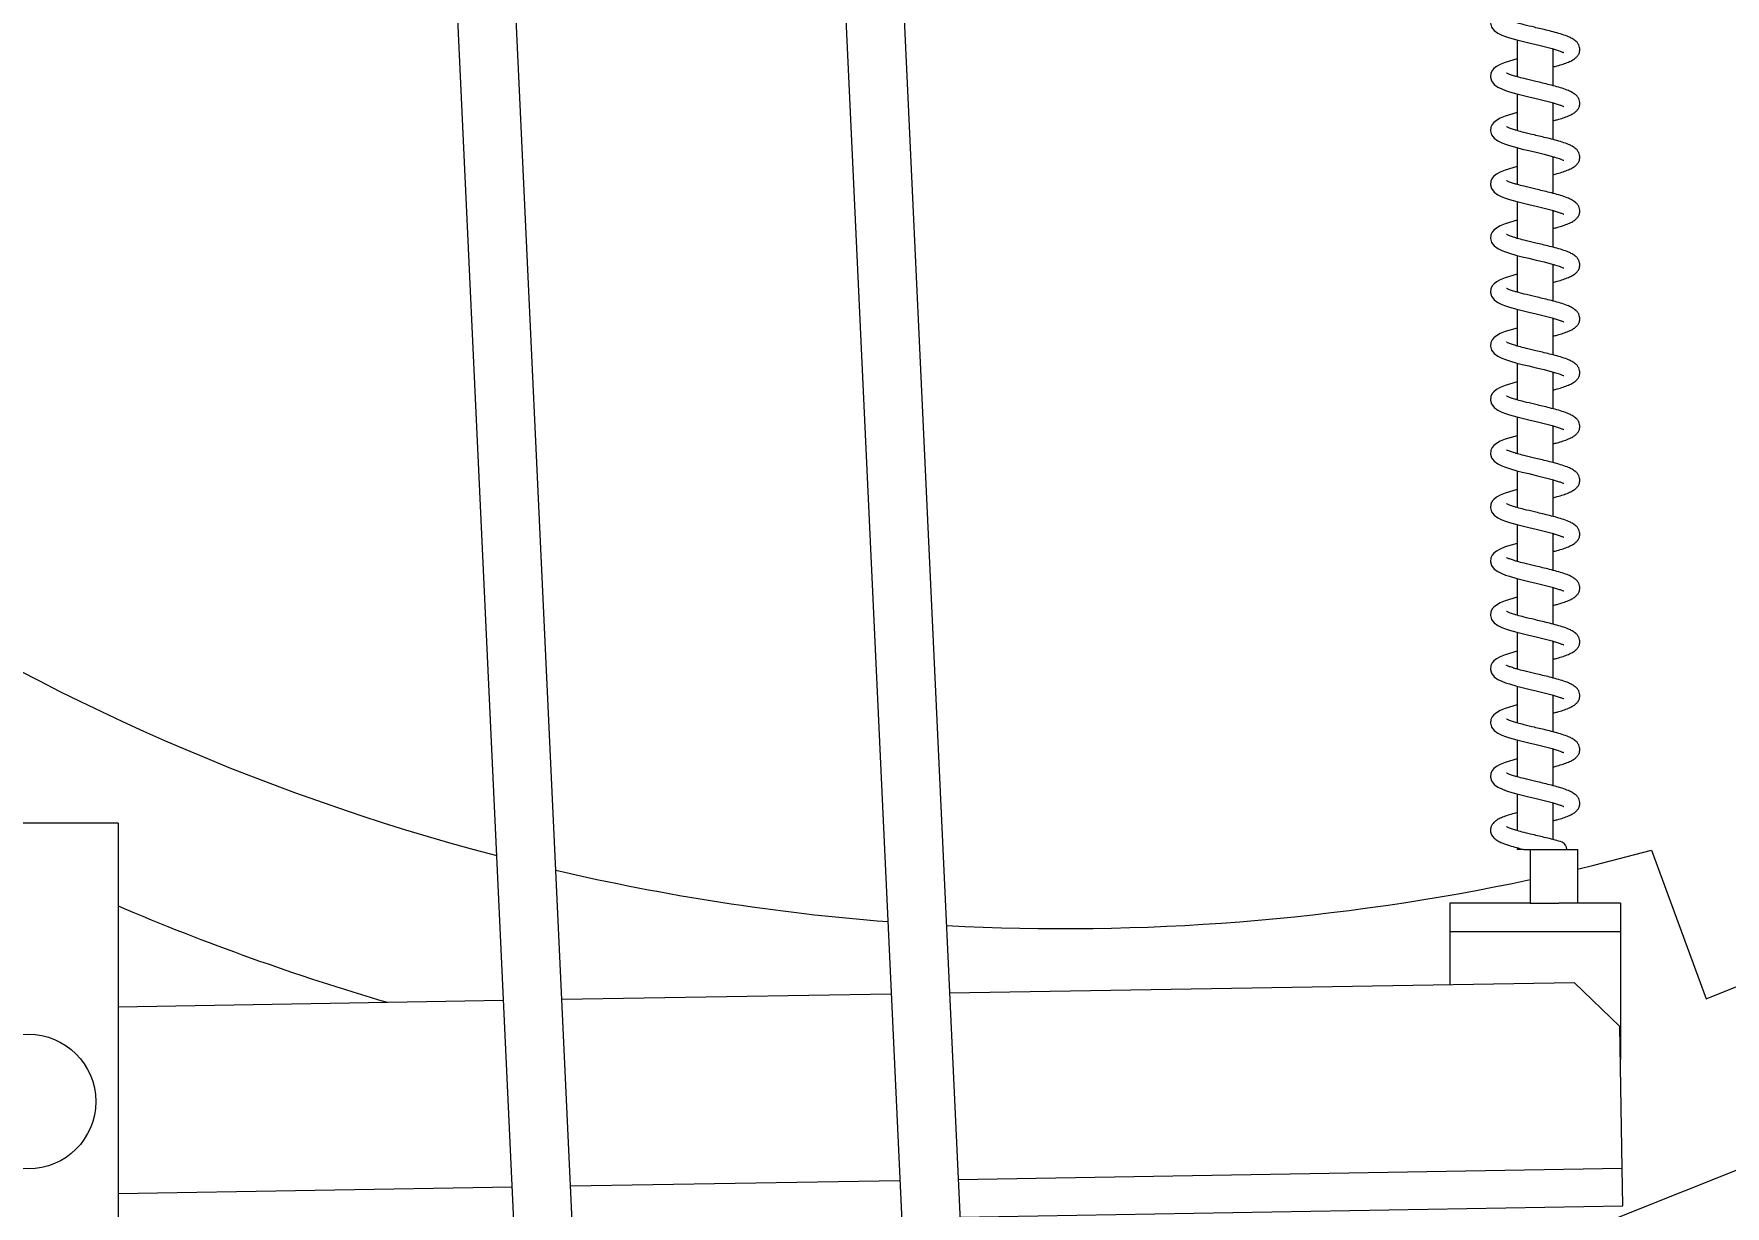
# Model space of a CAD drawing. Extents: x -2187 to 96136, y -11110 to 52208.
# Drawn here: x 31061.3 to 31438.3, y 19047.1 to 19308.3 of the extents above; entities that cross this region are included whole.
import ezdxf

# ---------------------------------------------------------------- set-up
doc = ezdxf.new("R2010")
doc.units = 0
doc.header["$LTSCALE"] = 1000
doc.header["$MEASUREMENT"] = 0
doc.linetypes.add('ACAD_ISO02W100', pattern=[15, 12, -3])
doc.styles.add('HZHT', font='hztxt_e.shx', dxfattribs={"width": 1.5, "bigfont": 'hztxt.shx'})
doc.dimstyles.new('75', dxfattribs={"dimscale": 100, "dimtxt": 3, "dimasz": 1, "dimexe": 1, "dimexo": 1, "dimgap": 0.2, "dimtad": 1, "dimdec": 0, "dimrnd": 10, "dimzin": 0, "dimdsep": 46, "dimtxsty": 'HZHT', "dimblk1": 'ARCHTICK', "dimblk2": 'ARCHTICK', "dimsah": 1, "dimcen": 1, "dimdle": 0.5, "dimclrd": 1, "dimclre": 1, "dimadec": 0, "dimazin": 0, "dimtfac": 1, "dimtdec": 0, "dimtix": 1, "dimtmove": 2, "dimatfit": 3, "dimfxl": 0, "dimtolj": 1, "dimtzin": 0, "dimarcsym": 0})

# ---------------------------------------------------------------- blocks, each defined once
blk = doc.blocks.new('_ArchTick')
at = {"color": 0, "linetype": 'ByBlock', "const_width": 0.4}
blk.add_lwpolyline([(-0.5, -0.5), (0.5, 0.5)], dxfattribs=at)
blk = doc.blocks.new('*D123')
at = {"color": 1, "linetype": 'ACAD_ISO02W100', "lineweight": -2, "ltscale": 750}
for p, q in [((30556.57, 21688.78), (30556.57, 20745.32)), ((30745.1, 21638.78), (30456.57, 21638.78)), ((30556.57, 18361.5), (30556.57, 19495.32)), ((31215.1, 18411.5), (30456.57, 18411.5))]:
    blk.add_line(p, q, dxfattribs=at)
at = {"layer": 'Defpoints', "color": 0, "linetype": 'ACAD_ISO02W100', "ltscale": 750}
for p in [(30556.57, 21638.78), (30845.1, 21638.78), (31315.1, 18411.5)]:
    blk.add_point(p, dxfattribs=at)
at = {"color": 1, "linetype": 'ACAD_ISO02W100', "lineweight": -2, "ltscale": 750, "xscale": 100, "yscale": 100, "zscale": 100}
for p, rotation in [((30556.57, 21638.78), 90), ((30556.57, 18411.5), 270)]:
    blk.add_blockref('_ArchTick', p, dxfattribs=dict(at, rotation=rotation))
at = {"color": 0, "linetype": 'ACAD_ISO02W100', "ltscale": 750, "insert": (30366.07, 20120.32), "char_height": 300, "attachment_point": 2, "rotation": 90, "style": 'HZHT'}
blk.add_mtext('\\A1;3230', dxfattribs=at)

msp = doc.modelspace()

# ---------------------------------------------------------------- linework, layer by layer
at = {"color": 7, "linetype": 'Continuous', "lineweight": 15}
for p, q in [((31239.743, 19646.81), (31275.12, 18886.245)), ((31175.828, 18881.626), (31140.45, 19642.192)), ((31228.402, 19610.831), (31260.489, 18921.016)), ((31187.168, 18917.605), (31155.082, 19607.421)), ((31391.974, 19306.965), (31391.974, 19298.774)), ((31400.006, 19296.779), (31400.006, 19304.967)), ((31391.649, 19298.874), (31391.974, 19298.967)), ((31391.974, 19294.965), (31391.974, 19286.774)), ((31400.006, 19284.779), (31400.006, 19292.967)), ((31391.649, 19286.874), (31391.974, 19286.967)), ((31391.974, 19282.965), (31391.974, 19274.774)), ((31400.006, 19272.779), (31400.006, 19280.967)), ((31391.649, 19274.874), (31391.974, 19274.967)), ((31391.974, 19270.965), (31391.974, 19262.774)), ((31400.006, 19260.779), (31400.006, 19268.967)), ((31391.649, 19262.874), (31391.974, 19262.967)), ((31391.974, 19258.965), (31391.974, 19250.774)), ((31400.006, 19248.779), (31400.006, 19256.967)), ((31391.649, 19250.874), (31391.974, 19250.967)), ((31434.078, 19093.293), (31830.109, 19250.967)), ((31391.974, 19246.965), (31391.974, 19238.774)), ((31400.006, 19236.779), (31400.006, 19244.967)), ((31391.649, 19238.874), (31391.974, 19238.967)), ((31391.974, 19234.965), (31391.974, 19226.774)), ((31400.006, 19224.779), (31400.006, 19232.967)), ((31391.649, 19226.874), (31391.974, 19226.967)), ((31391.974, 19222.965), (31391.974, 19214.774)), ((31400.006, 19212.779), (31400.006, 19220.967)), ((31391.649, 19214.874), (31391.974, 19214.967)), ((31391.974, 19210.965), (31391.974, 19202.774)), ((31400.006, 19200.779), (31400.006, 19208.967)), ((31391.649, 19202.874), (31391.974, 19202.967)), ((31391.974, 19198.965), (31391.974, 19190.774)), ((31400.006, 19188.779), (31400.006, 19196.967)), ((31391.649, 19190.874), (31391.974, 19190.967)), ((31391.974, 19186.965), (31391.974, 19178.774)), ((31400.006, 19176.779), (31400.006, 19184.967)), ((31391.649, 19178.874), (31391.974, 19178.967)), ((31391.974, 19174.965), (31391.974, 19166.774)), ((31400.006, 19164.779), (31400.006, 19172.967)), ((31391.649, 19166.874), (31391.974, 19166.967)), ((31391.974, 19162.965), (31391.974, 19154.774)), ((31400.006, 19152.779), (31400.006, 19160.967)), ((31391.649, 19154.874), (31391.974, 19154.967)), ((31391.974, 19150.965), (31391.974, 19142.774)), ((31400.006, 19140.779), (31400.006, 19148.967)), ((31391.649, 19142.874), (31391.974, 19142.967)), ((31391.974, 19138.965), (31391.974, 19130.774)), ((31400.006, 19128.779), (31400.006, 19136.967)), ((31080.097, 19132.405), (31030.097, 19132.405)), ((31080.097, 19132.405), (31080.097, 19032.405)), ((31391.649, 19130.874), (31391.974, 19130.967)), ((31391.974, 19126.965), (31391.974, 19126.594)), ((31393.177, 19126.594), (31391.974, 19126.594)), ((31394.907, 19126.594), (31405.404, 19126.594)), ((31394.907, 19126.594), (31394.907, 19114.594)), ((31405.404, 19126.594), (31405.404, 19114.594)), ((31421.916, 19126.385), (31434.078, 19093.293)), ((31390.829, 19114.594), (31376.99, 19114.594)), ((31376.99, 19114.594), (31376.99, 19108.194)), ((31394.907, 19114.594), (31390.829, 19114.594)), ((31394.907, 19114.594), (31401.228, 19114.594)), ((31414.99, 19114.594), (31401.228, 19114.594)), ((31414.99, 19114.594), (31414.99, 19108.194)), ((31414.99, 19108.194), (31376.99, 19108.194)), ((31376.99, 19108.194), (31376.99, 19096.491)), ((31414.99, 19108.194), (31414.99, 19079.753)), ((31179.001, 19093.19), (31252.423, 19094.414)), ((31265.427, 19094.631), (31404.702, 19096.953)), ((31414.867, 19087.121), (31404.702, 19096.953)), ((31080.097, 19091.541), (31165.997, 19092.973)), ((31415.394, 19055.525), (31414.867, 19087.121)), ((31453.882, 19060.276), (31411.874, 19043.551)), ((31415.534, 19047.126), (31415.394, 19055.525)), ((31267.752, 19044.663), (31415.534, 19047.126))]:
    msp.add_line(p, q, dxfattribs=at)
at = {"color": 8, "linetype": 'Continuous', "lineweight": 15}
for p, q in [((31180.935, 19051.616), (31254.357, 19052.84)), ((31267.361, 19053.057), (31415.394, 19055.525)), ((31080.097, 19049.935), (31167.931, 19051.4))]:
    msp.add_line(p, q, dxfattribs=at)
at = {"color": 7, "linetype": 'Continuous', "lineweight": 15, "flags": 128}
for points in [[(31391.974, 19314.783), (31389.315, 19313.986), (31388.206, 19313.533), (31387.34, 19313.052), (31386.779, 19312.593), (31386.432, 19312.168), (31386.134, 19311.538), (31386.039, 19310.707), (31386.278, 19309.852), (31386.86, 19309.079), (31387.672, 19308.49), (31388.554, 19308.055), (31389.361, 19307.742), (31390.244, 19307.454), (31391.915, 19306.98), (31393.107, 19306.677), (31394.546, 19306.327), (31396.192, 19305.939), (31397.973, 19305.508), (31399.756, 19305.044), (31401.371, 19304.542), (31401.371, 19304.542)], [(31391.974, 19302.783), (31389.315, 19301.986), (31388.206, 19301.533), (31387.34, 19301.052), (31386.779, 19300.593), (31386.432, 19300.168), (31386.134, 19299.538), (31386.039, 19298.707), (31386.278, 19297.852), (31386.86, 19297.079), (31387.672, 19296.49), (31388.554, 19296.055), (31389.361, 19295.742), (31390.244, 19295.454), (31391.915, 19294.98), (31393.107, 19294.677), (31394.546, 19294.327), (31396.192, 19293.939), (31397.973, 19293.508), (31399.756, 19293.044), (31401.371, 19292.542), (31401.371, 19292.542)], [(31391.974, 19290.783), (31389.315, 19289.986), (31388.206, 19289.533), (31387.34, 19289.052), (31386.779, 19288.593), (31386.432, 19288.168), (31386.134, 19287.538), (31386.039, 19286.707), (31386.278, 19285.852), (31386.86, 19285.079), (31387.672, 19284.49), (31388.554, 19284.055), (31389.361, 19283.742), (31390.244, 19283.454), (31391.915, 19282.98), (31393.107, 19282.677), (31394.546, 19282.327), (31396.192, 19281.939), (31397.973, 19281.508), (31399.756, 19281.044), (31401.371, 19280.542), (31401.371, 19280.542)], [(31391.974, 19278.783), (31389.315, 19277.986), (31388.206, 19277.533), (31387.34, 19277.052), (31386.779, 19276.593), (31386.432, 19276.168), (31386.134, 19275.538), (31386.039, 19274.707), (31386.278, 19273.852), (31386.86, 19273.079), (31387.672, 19272.49), (31388.554, 19272.055), (31389.361, 19271.742), (31390.244, 19271.454), (31391.915, 19270.98), (31393.107, 19270.677), (31394.546, 19270.327), (31396.192, 19269.939), (31397.973, 19269.508), (31399.756, 19269.044), (31401.371, 19268.542), (31401.371, 19268.542)], [(31391.974, 19266.783), (31389.315, 19265.986), (31388.206, 19265.533), (31387.34, 19265.052), (31386.779, 19264.593), (31386.432, 19264.168), (31386.134, 19263.538), (31386.039, 19262.707), (31386.278, 19261.852), (31386.86, 19261.079), (31387.672, 19260.49), (31388.554, 19260.055), (31389.361, 19259.742), (31390.244, 19259.454), (31391.915, 19258.98), (31393.107, 19258.677), (31394.546, 19258.327), (31396.192, 19257.939), (31397.973, 19257.508), (31399.756, 19257.044), (31401.371, 19256.542), (31401.371, 19256.542)], [(31391.974, 19254.783), (31389.315, 19253.986), (31388.206, 19253.533), (31387.34, 19253.052), (31386.779, 19252.593), (31386.432, 19252.168), (31386.134, 19251.538), (31386.039, 19250.707), (31386.278, 19249.852), (31386.86, 19249.079), (31387.672, 19248.49), (31388.554, 19248.055), (31389.361, 19247.742), (31390.244, 19247.454), (31391.915, 19246.98), (31393.107, 19246.677), (31394.546, 19246.327), (31396.192, 19245.939), (31397.973, 19245.508), (31399.756, 19245.044), (31401.371, 19244.542), (31401.371, 19244.542)], [(31391.974, 19242.783), (31389.315, 19241.986), (31388.206, 19241.533), (31387.34, 19241.052), (31386.779, 19240.593), (31386.432, 19240.168), (31386.134, 19239.538), (31386.039, 19238.707), (31386.278, 19237.852), (31386.86, 19237.079), (31387.672, 19236.49), (31388.554, 19236.055), (31389.361, 19235.742), (31390.244, 19235.454), (31391.915, 19234.98), (31393.107, 19234.677), (31394.546, 19234.327), (31396.192, 19233.939), (31397.973, 19233.508), (31399.756, 19233.044), (31401.371, 19232.542), (31401.371, 19232.542)], [(31391.974, 19230.783), (31389.315, 19229.986), (31388.206, 19229.533), (31387.34, 19229.052), (31386.779, 19228.593), (31386.432, 19228.168), (31386.134, 19227.538), (31386.039, 19226.707), (31386.278, 19225.852), (31386.86, 19225.079), (31387.672, 19224.49), (31388.554, 19224.055), (31389.361, 19223.742), (31390.244, 19223.454), (31391.915, 19222.98), (31393.107, 19222.677), (31394.546, 19222.327), (31396.192, 19221.939), (31397.973, 19221.508), (31399.756, 19221.044), (31401.371, 19220.542), (31401.371, 19220.542)], [(31391.974, 19218.783), (31389.315, 19217.986), (31388.206, 19217.533), (31387.34, 19217.052), (31386.779, 19216.593), (31386.432, 19216.168), (31386.134, 19215.538), (31386.039, 19214.707), (31386.278, 19213.852), (31386.86, 19213.079), (31387.672, 19212.49), (31388.554, 19212.055), (31389.361, 19211.742), (31390.244, 19211.454), (31391.915, 19210.98), (31393.107, 19210.677), (31394.546, 19210.327), (31396.192, 19209.939), (31397.973, 19209.508), (31399.756, 19209.044), (31401.371, 19208.542), (31401.371, 19208.542)], [(31391.974, 19206.783), (31389.315, 19205.986), (31388.206, 19205.533), (31387.34, 19205.052), (31386.779, 19204.593), (31386.432, 19204.168), (31386.134, 19203.538), (31386.039, 19202.707), (31386.278, 19201.852), (31386.86, 19201.079), (31387.672, 19200.49), (31388.554, 19200.055), (31389.361, 19199.742), (31390.244, 19199.454), (31391.915, 19198.98), (31393.107, 19198.677), (31394.546, 19198.327), (31396.192, 19197.939), (31397.973, 19197.508), (31399.756, 19197.044), (31401.371, 19196.542), (31401.371, 19196.542)], [(31391.974, 19194.783), (31389.315, 19193.986), (31388.206, 19193.533), (31387.34, 19193.052), (31386.779, 19192.593), (31386.432, 19192.168), (31386.134, 19191.538), (31386.039, 19190.707), (31386.278, 19189.852), (31386.86, 19189.079), (31387.672, 19188.49), (31388.554, 19188.055), (31389.361, 19187.742), (31390.244, 19187.454), (31391.915, 19186.98), (31393.107, 19186.677), (31394.546, 19186.327), (31396.192, 19185.939), (31397.973, 19185.508), (31399.756, 19185.044), (31401.371, 19184.542), (31401.371, 19184.542)], [(31391.974, 19182.783), (31389.315, 19181.986), (31388.206, 19181.533), (31387.34, 19181.052), (31386.779, 19180.593), (31386.432, 19180.168), (31386.134, 19179.538), (31386.039, 19178.707), (31386.278, 19177.852), (31386.86, 19177.079), (31387.672, 19176.49), (31388.554, 19176.055), (31389.361, 19175.742), (31390.244, 19175.454), (31391.915, 19174.98), (31393.107, 19174.677), (31394.546, 19174.327), (31396.192, 19173.939), (31397.973, 19173.508), (31399.756, 19173.044), (31401.371, 19172.542), (31401.371, 19172.542)], [(31391.974, 19170.783), (31389.315, 19169.986), (31388.206, 19169.533), (31387.34, 19169.052), (31386.779, 19168.593), (31386.432, 19168.168), (31386.134, 19167.538), (31386.039, 19166.707), (31386.278, 19165.852), (31386.86, 19165.079), (31387.672, 19164.49), (31388.554, 19164.055), (31389.361, 19163.742), (31390.244, 19163.454), (31391.915, 19162.98), (31393.107, 19162.677), (31394.546, 19162.327), (31396.192, 19161.939), (31397.973, 19161.508), (31399.756, 19161.044), (31401.371, 19160.542), (31401.371, 19160.542)], [(31391.974, 19158.783), (31389.315, 19157.986), (31388.206, 19157.533), (31387.34, 19157.052), (31386.779, 19156.593), (31386.432, 19156.168), (31386.134, 19155.538), (31386.039, 19154.707), (31386.278, 19153.852), (31386.86, 19153.079), (31387.672, 19152.49), (31388.554, 19152.055), (31389.361, 19151.742), (31390.244, 19151.454), (31391.915, 19150.98), (31393.107, 19150.677), (31394.546, 19150.327), (31396.192, 19149.939), (31397.973, 19149.508), (31399.756, 19149.044), (31401.371, 19148.542), (31401.371, 19148.542)], [(31391.974, 19146.783), (31389.315, 19145.986), (31388.206, 19145.533), (31387.34, 19145.052), (31386.779, 19144.593), (31386.432, 19144.168), (31386.134, 19143.538), (31386.039, 19142.707), (31386.278, 19141.852), (31386.86, 19141.079), (31387.672, 19140.49), (31388.554, 19140.055), (31389.361, 19139.742), (31390.244, 19139.454), (31391.915, 19138.98), (31393.107, 19138.677), (31394.546, 19138.327), (31396.192, 19137.939), (31397.973, 19137.508), (31399.756, 19137.044), (31401.371, 19136.542), (31401.371, 19136.542)], [(31405.404, 19122.206), (31409.087, 19123.086), (31421.916, 19126.385)]]:
    msp.add_lwpolyline(points, dxfattribs=at)
at = {"color": 7, "linetype": 'Continuous', "lineweight": 15}
msp.add_circle((31060.097, 19070.405), 15, dxfattribs=at)
for centre, radius, start, end in [((31290.995, 19608.94), 500, 180.43809, 255.34526), ((31401.291, 19126.632), 1.731, 358.74922, 65.94886), ((31290.995, 19608.94), 500, 256.89931, 265.48973), ((31290.995, 19608.94), 500, 266.98888, 281.9949), ((31290.995, 19608.94), 538, 246.92078, 253.709)]:
    msp.add_arc(centre, radius, start, end, dxfattribs=at)
for points, knots in [([(31400.006, 19300.969), (31400.305, 19301.048), (31401.103, 19301.257), (31402.255, 19301.605), (31403.444, 19302.044), (31404.369, 19302.496), (31405.015, 19302.953), (31405.447, 19303.398), (31405.835, 19304.04), (31405.976, 19304.738), (31405.917, 19305.352), (31405.76, 19305.815), (31405.538, 19306.195), (31405.351, 19306.441), (31405.191, 19306.608), (31405.074, 19306.712), (31405.001, 19306.771), (31404.926, 19306.824), (31404.809, 19306.908), (31404.552, 19307.088), (31404.137, 19307.353), (31403.335, 19307.749), (31402.133, 19308.188), (31400.493, 19308.662), (31398.86, 19309.076), (31397.292, 19309.456), (31395.495, 19309.876), (31393.676, 19310.316), (31392.042, 19310.744), (31390.869, 19311.109), (31390.082, 19311.382), (31389.621, 19311.617), (31389.6, 19311.613), (31389.593, 19311.612)], [0, 0, 0, 0, 0.0285952, 0.0761955, 0.1241062, 0.1716083, 0.2108316, 0.2395278, 0.2648766, 0.2981721, 0.3190702, 0.3454717, 0.358496, 0.3689234, 0.3768081, 0.3798698, 0.382417, 0.3847304, 0.3875432, 0.3958286, 0.4250802, 0.4717151, 0.5360947, 0.5921166, 0.6429562, 0.6890391, 0.7301891, 0.798723, 0.8495475, 0.8909822, 0.9342724, 0.9781317, 1, 1, 1, 1]), ([(31400.319, 19304.869), (31400.237, 19304.843), (31400.143, 19304.812), (31400.023, 19304.779), (31400.006, 19304.775)], [0, 0, 0, 0, 0.8629982, 1, 1, 1, 1]), ([(31401.371, 19304.542), (31401.614, 19304.454), (31402.037, 19304.301), (31402.315, 19304.176), (31402.351, 19304.174), (31402.365, 19304.174)], [0, 0, 0, 0, 0.4544799, 0.7918507, 1, 1, 1, 1]), ([(31400.006, 19288.969), (31400.305, 19289.048), (31401.103, 19289.257), (31402.255, 19289.605), (31403.444, 19290.044), (31404.369, 19290.496), (31405.015, 19290.953), (31405.447, 19291.398), (31405.835, 19292.04), (31405.976, 19292.738), (31405.917, 19293.352), (31405.76, 19293.815), (31405.538, 19294.195), (31405.351, 19294.441), (31405.191, 19294.608), (31405.074, 19294.712), (31405.001, 19294.771), (31404.926, 19294.824), (31404.809, 19294.908), (31404.552, 19295.088), (31404.137, 19295.353), (31403.335, 19295.749), (31402.133, 19296.188), (31400.493, 19296.662), (31398.86, 19297.076), (31397.292, 19297.456), (31395.495, 19297.876), (31393.676, 19298.316), (31392.042, 19298.744), (31390.869, 19299.109), (31390.082, 19299.382), (31389.621, 19299.617), (31389.6, 19299.613), (31389.593, 19299.612)], [0, 0, 0, 0, 0.0285952, 0.0761955, 0.1241062, 0.1716083, 0.2108316, 0.2395278, 0.2648766, 0.2981721, 0.3190702, 0.3454717, 0.358496, 0.3689234, 0.3768081, 0.3798698, 0.382417, 0.3847304, 0.3875432, 0.3958286, 0.4250802, 0.4717151, 0.5360947, 0.5921166, 0.6429562, 0.6890391, 0.7301891, 0.798723, 0.8495475, 0.8909822, 0.9342724, 0.9781317, 1, 1, 1, 1]), ([(31400.319, 19292.869), (31400.237, 19292.843), (31400.143, 19292.812), (31400.023, 19292.779), (31400.006, 19292.775)], [0, 0, 0, 0, 0.86299823, 1, 1, 1, 1]), ([(31401.371, 19292.542), (31401.614, 19292.454), (31402.037, 19292.301), (31402.315, 19292.176), (31402.351, 19292.174), (31402.365, 19292.174)], [0, 0, 0, 0, 0.45447993, 0.7918507, 1, 1, 1, 1]), ([(31400.006, 19276.969), (31400.305, 19277.048), (31401.103, 19277.257), (31402.255, 19277.605), (31403.444, 19278.044), (31404.369, 19278.496), (31405.015, 19278.953), (31405.447, 19279.398), (31405.835, 19280.04), (31405.976, 19280.738), (31405.917, 19281.352), (31405.76, 19281.815), (31405.538, 19282.195), (31405.351, 19282.441), (31405.191, 19282.608), (31405.074, 19282.712), (31405.001, 19282.771), (31404.926, 19282.824), (31404.809, 19282.908), (31404.552, 19283.088), (31404.137, 19283.353), (31403.335, 19283.749), (31402.133, 19284.188), (31400.493, 19284.662), (31398.86, 19285.076), (31397.292, 19285.456), (31395.495, 19285.876), (31393.676, 19286.316), (31392.042, 19286.744), (31390.869, 19287.109), (31390.082, 19287.382), (31389.621, 19287.617), (31389.6, 19287.613), (31389.593, 19287.612)], [0, 0, 0, 0, 0.0285952, 0.0761955, 0.1241062, 0.1716083, 0.2108316, 0.2395278, 0.2648766, 0.2981721, 0.3190702, 0.3454717, 0.358496, 0.3689234, 0.3768081, 0.3798698, 0.382417, 0.3847304, 0.3875432, 0.3958286, 0.4250802, 0.4717151, 0.5360947, 0.5921166, 0.6429562, 0.6890391, 0.7301891, 0.798723, 0.8495475, 0.8909822, 0.9342724, 0.9781317, 1, 1, 1, 1]), ([(31400.319, 19280.869), (31400.237, 19280.843), (31400.143, 19280.812), (31400.023, 19280.779), (31400.006, 19280.775)], [0, 0, 0, 0, 0.8629982, 1, 1, 1, 1]), ([(31401.371, 19280.542), (31401.614, 19280.454), (31402.037, 19280.301), (31402.315, 19280.176), (31402.351, 19280.174), (31402.365, 19280.174)], [0, 0, 0, 0, 0.4544799, 0.7918507, 1, 1, 1, 1]), ([(31400.006, 19264.969), (31400.305, 19265.048), (31401.103, 19265.257), (31402.255, 19265.605), (31403.444, 19266.044), (31404.369, 19266.496), (31405.015, 19266.953), (31405.447, 19267.398), (31405.835, 19268.04), (31405.976, 19268.738), (31405.917, 19269.352), (31405.76, 19269.815), (31405.538, 19270.195), (31405.351, 19270.441), (31405.191, 19270.608), (31405.074, 19270.712), (31405.001, 19270.771), (31404.926, 19270.824), (31404.809, 19270.908), (31404.552, 19271.088), (31404.137, 19271.353), (31403.335, 19271.749), (31402.133, 19272.188), (31400.493, 19272.662), (31398.86, 19273.076), (31397.292, 19273.456), (31395.495, 19273.876), (31393.676, 19274.316), (31392.042, 19274.744), (31390.869, 19275.109), (31390.082, 19275.382), (31389.621, 19275.617), (31389.6, 19275.613), (31389.593, 19275.612)], [0, 0, 0, 0, 0.0285952, 0.0761955, 0.1241062, 0.1716083, 0.2108316, 0.2395278, 0.2648766, 0.2981721, 0.3190702, 0.3454717, 0.358496, 0.3689234, 0.3768081, 0.3798698, 0.382417, 0.3847304, 0.3875432, 0.3958286, 0.4250802, 0.4717151, 0.5360947, 0.5921166, 0.6429562, 0.6890391, 0.7301891, 0.798723, 0.8495475, 0.8909822, 0.9342724, 0.9781317, 1, 1, 1, 1]), ([(31400.319, 19268.869), (31400.237, 19268.843), (31400.143, 19268.812), (31400.023, 19268.779), (31400.006, 19268.775)], [0, 0, 0, 0, 0.8629982, 1, 1, 1, 1]), ([(31401.371, 19268.542), (31401.614, 19268.454), (31402.037, 19268.301), (31402.315, 19268.176), (31402.351, 19268.174), (31402.365, 19268.174)], [0, 0, 0, 0, 0.45447993, 0.7918507, 1, 1, 1, 1]), ([(31400.006, 19252.969), (31400.305, 19253.048), (31401.103, 19253.257), (31402.255, 19253.605), (31403.444, 19254.044), (31404.369, 19254.496), (31405.015, 19254.953), (31405.447, 19255.398), (31405.835, 19256.04), (31405.976, 19256.738), (31405.917, 19257.352), (31405.76, 19257.815), (31405.538, 19258.195), (31405.351, 19258.441), (31405.191, 19258.608), (31405.074, 19258.712), (31405.001, 19258.771), (31404.926, 19258.824), (31404.809, 19258.908), (31404.552, 19259.088), (31404.137, 19259.353), (31403.335, 19259.749), (31402.133, 19260.188), (31400.493, 19260.662), (31398.86, 19261.076), (31397.292, 19261.456), (31395.495, 19261.876), (31393.676, 19262.316), (31392.042, 19262.744), (31390.869, 19263.109), (31390.082, 19263.382), (31389.621, 19263.617), (31389.6, 19263.613), (31389.593, 19263.612)], [0, 0, 0, 0, 0.0285952, 0.0761955, 0.1241062, 0.1716083, 0.2108316, 0.2395278, 0.2648766, 0.2981721, 0.3190702, 0.3454717, 0.358496, 0.3689234, 0.3768081, 0.3798698, 0.382417, 0.3847304, 0.3875432, 0.3958286, 0.4250802, 0.4717151, 0.5360947, 0.5921166, 0.6429562, 0.6890391, 0.7301891, 0.798723, 0.8495475, 0.8909822, 0.9342724, 0.9781317, 1, 1, 1, 1]), ([(31400.319, 19256.869), (31400.237, 19256.843), (31400.143, 19256.812), (31400.023, 19256.779), (31400.006, 19256.775)], [0, 0, 0, 0, 0.86299823, 1, 1, 1, 1]), ([(31401.371, 19256.542), (31401.614, 19256.454), (31402.037, 19256.301), (31402.315, 19256.176), (31402.351, 19256.174), (31402.365, 19256.174)], [0, 0, 0, 0, 0.4544799, 0.7918507, 1, 1, 1, 1]), ([(31400.006, 19240.969), (31400.305, 19241.048), (31401.103, 19241.257), (31402.255, 19241.605), (31403.444, 19242.044), (31404.369, 19242.496), (31405.015, 19242.953), (31405.447, 19243.398), (31405.835, 19244.04), (31405.976, 19244.738), (31405.917, 19245.352), (31405.76, 19245.815), (31405.538, 19246.195), (31405.351, 19246.441), (31405.191, 19246.608), (31405.074, 19246.712), (31405.001, 19246.771), (31404.926, 19246.824), (31404.809, 19246.908), (31404.552, 19247.088), (31404.137, 19247.353), (31403.335, 19247.749), (31402.133, 19248.188), (31400.493, 19248.662), (31398.86, 19249.076), (31397.292, 19249.456), (31395.495, 19249.876), (31393.676, 19250.316), (31392.042, 19250.744), (31390.869, 19251.109), (31390.082, 19251.382), (31389.621, 19251.617), (31389.6, 19251.613), (31389.593, 19251.612)], [0, 0, 0, 0, 0.0285952, 0.0761955, 0.1241062, 0.1716083, 0.2108316, 0.2395278, 0.2648766, 0.2981721, 0.3190702, 0.3454717, 0.358496, 0.3689234, 0.3768081, 0.3798698, 0.382417, 0.3847304, 0.3875432, 0.3958286, 0.4250802, 0.4717151, 0.5360947, 0.5921166, 0.6429562, 0.6890391, 0.7301891, 0.798723, 0.8495475, 0.8909822, 0.9342724, 0.9781317, 1, 1, 1, 1]), ([(31400.319, 19244.869), (31400.237, 19244.843), (31400.143, 19244.812), (31400.023, 19244.779), (31400.006, 19244.775)], [0, 0, 0, 0, 0.86299823, 1, 1, 1, 1]), ([(31401.371, 19244.542), (31401.614, 19244.454), (31402.037, 19244.301), (31402.315, 19244.176), (31402.351, 19244.174), (31402.365, 19244.174)], [0, 0, 0, 0, 0.45447993, 0.7918507, 1, 1, 1, 1]), ([(31400.006, 19228.969), (31400.305, 19229.048), (31401.103, 19229.257), (31402.255, 19229.605), (31403.444, 19230.044), (31404.369, 19230.496), (31405.015, 19230.953), (31405.447, 19231.398), (31405.835, 19232.04), (31405.976, 19232.738), (31405.917, 19233.352), (31405.76, 19233.815), (31405.538, 19234.195), (31405.351, 19234.441), (31405.191, 19234.608), (31405.074, 19234.712), (31405.001, 19234.771), (31404.926, 19234.824), (31404.809, 19234.908), (31404.552, 19235.088), (31404.137, 19235.353), (31403.335, 19235.749), (31402.133, 19236.188), (31400.493, 19236.662), (31398.86, 19237.076), (31397.292, 19237.456), (31395.495, 19237.876), (31393.676, 19238.316), (31392.042, 19238.744), (31390.869, 19239.109), (31390.082, 19239.382), (31389.621, 19239.617), (31389.6, 19239.613), (31389.593, 19239.612)], [0, 0, 0, 0, 0.0285952, 0.0761955, 0.1241062, 0.1716083, 0.2108316, 0.2395278, 0.2648766, 0.2981721, 0.3190702, 0.3454717, 0.358496, 0.3689234, 0.3768081, 0.3798698, 0.382417, 0.3847304, 0.3875432, 0.3958286, 0.4250802, 0.4717151, 0.5360947, 0.5921166, 0.6429562, 0.6890391, 0.7301891, 0.798723, 0.8495475, 0.8909822, 0.9342724, 0.9781317, 1, 1, 1, 1]), ([(31400.319, 19232.869), (31400.237, 19232.843), (31400.143, 19232.812), (31400.023, 19232.779), (31400.006, 19232.775)], [0, 0, 0, 0, 0.8629982, 1, 1, 1, 1]), ([(31401.371, 19232.542), (31401.614, 19232.454), (31402.037, 19232.301), (31402.315, 19232.176), (31402.351, 19232.174), (31402.365, 19232.174)], [0, 0, 0, 0, 0.4544799, 0.7918507, 1, 1, 1, 1]), ([(31400.006, 19216.969), (31400.305, 19217.048), (31401.103, 19217.257), (31402.255, 19217.605), (31403.444, 19218.044), (31404.369, 19218.496), (31405.015, 19218.953), (31405.447, 19219.398), (31405.835, 19220.04), (31405.976, 19220.738), (31405.917, 19221.352), (31405.76, 19221.815), (31405.538, 19222.195), (31405.351, 19222.441), (31405.191, 19222.608), (31405.074, 19222.712), (31405.001, 19222.771), (31404.926, 19222.824), (31404.809, 19222.908), (31404.552, 19223.088), (31404.137, 19223.353), (31403.335, 19223.749), (31402.133, 19224.188), (31400.493, 19224.662), (31398.86, 19225.076), (31397.292, 19225.456), (31395.495, 19225.876), (31393.676, 19226.316), (31392.042, 19226.744), (31390.869, 19227.109), (31390.082, 19227.382), (31389.621, 19227.617), (31389.6, 19227.613), (31389.593, 19227.612)], [0, 0, 0, 0, 0.0285952, 0.0761955, 0.1241062, 0.1716083, 0.2108316, 0.2395278, 0.2648766, 0.2981721, 0.3190702, 0.3454717, 0.358496, 0.3689234, 0.3768081, 0.3798698, 0.382417, 0.3847304, 0.3875432, 0.3958286, 0.4250802, 0.4717151, 0.5360947, 0.5921166, 0.6429562, 0.6890391, 0.7301891, 0.798723, 0.8495475, 0.8909822, 0.9342724, 0.9781317, 1, 1, 1, 1]), ([(31400.319, 19220.869), (31400.237, 19220.843), (31400.143, 19220.812), (31400.023, 19220.779), (31400.006, 19220.775)], [0, 0, 0, 0, 0.8629982, 1, 1, 1, 1]), ([(31401.371, 19220.542), (31401.614, 19220.454), (31402.037, 19220.301), (31402.315, 19220.176), (31402.351, 19220.174), (31402.365, 19220.174)], [0, 0, 0, 0, 0.4544799, 0.7918507, 1, 1, 1, 1]), ([(31400.006, 19204.969), (31400.305, 19205.048), (31401.103, 19205.257), (31402.255, 19205.605), (31403.444, 19206.044), (31404.369, 19206.496), (31405.015, 19206.953), (31405.447, 19207.398), (31405.835, 19208.04), (31405.976, 19208.738), (31405.917, 19209.352), (31405.76, 19209.815), (31405.538, 19210.195), (31405.351, 19210.441), (31405.191, 19210.608), (31405.074, 19210.712), (31405.001, 19210.771), (31404.926, 19210.824), (31404.809, 19210.908), (31404.552, 19211.088), (31404.137, 19211.353), (31403.335, 19211.749), (31402.133, 19212.188), (31400.493, 19212.662), (31398.86, 19213.076), (31397.292, 19213.456), (31395.495, 19213.876), (31393.676, 19214.316), (31392.042, 19214.744), (31390.869, 19215.109), (31390.082, 19215.382), (31389.621, 19215.617), (31389.6, 19215.613), (31389.593, 19215.612)], [0, 0, 0, 0, 0.02859518, 0.0761955, 0.12410622, 0.1716083, 0.21083163, 0.23952782, 0.26487664, 0.29817208, 0.31907023, 0.34547174, 0.358496, 0.36892338, 0.37680808, 0.37986977, 0.38241696, 0.38473035, 0.38754317, 0.39582859, 0.42508018, 0.47171513, 0.53609467, 0.5921166, 0.64295618, 0.68903907, 0.73018912, 0.79872303, 0.84954751, 0.8909822, 0.93427243, 0.97813168, 1, 1, 1, 1]), ([(31400.319, 19208.869), (31400.237, 19208.843), (31400.143, 19208.812), (31400.023, 19208.779), (31400.006, 19208.775)], [0, 0, 0, 0, 0.8629982, 1, 1, 1, 1]), ([(31401.371, 19208.542), (31401.614, 19208.454), (31402.037, 19208.301), (31402.315, 19208.176), (31402.351, 19208.174), (31402.365, 19208.174)], [0, 0, 0, 0, 0.4544799, 0.7918507, 1, 1, 1, 1]), ([(31400.006, 19192.969), (31400.305, 19193.048), (31401.103, 19193.257), (31402.255, 19193.605), (31403.444, 19194.044), (31404.369, 19194.496), (31405.015, 19194.953), (31405.447, 19195.398), (31405.835, 19196.04), (31405.976, 19196.738), (31405.917, 19197.352), (31405.76, 19197.815), (31405.538, 19198.195), (31405.351, 19198.441), (31405.191, 19198.608), (31405.074, 19198.712), (31405.001, 19198.771), (31404.926, 19198.824), (31404.809, 19198.908), (31404.552, 19199.088), (31404.137, 19199.353), (31403.335, 19199.749), (31402.133, 19200.188), (31400.493, 19200.662), (31398.86, 19201.076), (31397.292, 19201.456), (31395.495, 19201.876), (31393.676, 19202.316), (31392.042, 19202.744), (31390.869, 19203.109), (31390.082, 19203.382), (31389.621, 19203.617), (31389.6, 19203.613), (31389.593, 19203.612)], [0, 0, 0, 0, 0.0285952, 0.0761955, 0.1241062, 0.1716083, 0.2108316, 0.2395278, 0.2648766, 0.2981721, 0.3190702, 0.3454717, 0.358496, 0.3689234, 0.3768081, 0.3798698, 0.382417, 0.3847304, 0.3875432, 0.3958286, 0.4250802, 0.4717151, 0.5360947, 0.5921166, 0.6429562, 0.6890391, 0.7301891, 0.798723, 0.8495475, 0.8909822, 0.9342724, 0.9781317, 1, 1, 1, 1]), ([(31400.319, 19196.869), (31400.237, 19196.843), (31400.143, 19196.812), (31400.023, 19196.779), (31400.006, 19196.775)], [0, 0, 0, 0, 0.8629982, 1, 1, 1, 1]), ([(31401.371, 19196.542), (31401.614, 19196.454), (31402.037, 19196.301), (31402.315, 19196.176), (31402.351, 19196.174), (31402.365, 19196.174)], [0, 0, 0, 0, 0.4544799, 0.7918507, 1, 1, 1, 1]), ([(31400.006, 19180.969), (31400.305, 19181.048), (31401.103, 19181.257), (31402.255, 19181.605), (31403.444, 19182.044), (31404.369, 19182.496), (31405.015, 19182.953), (31405.447, 19183.398), (31405.835, 19184.04), (31405.976, 19184.738), (31405.917, 19185.352), (31405.76, 19185.815), (31405.538, 19186.195), (31405.351, 19186.441), (31405.191, 19186.608), (31405.074, 19186.712), (31405.001, 19186.771), (31404.926, 19186.824), (31404.809, 19186.908), (31404.552, 19187.088), (31404.137, 19187.353), (31403.335, 19187.749), (31402.133, 19188.188), (31400.493, 19188.662), (31398.86, 19189.076), (31397.292, 19189.456), (31395.495, 19189.876), (31393.676, 19190.316), (31392.042, 19190.744), (31390.869, 19191.109), (31390.082, 19191.382), (31389.621, 19191.617), (31389.6, 19191.613), (31389.593, 19191.612)], [0, 0, 0, 0, 0.0285952, 0.0761955, 0.1241062, 0.1716083, 0.2108316, 0.2395278, 0.2648766, 0.2981721, 0.3190702, 0.3454717, 0.358496, 0.3689234, 0.3768081, 0.3798698, 0.382417, 0.3847304, 0.3875432, 0.3958286, 0.4250802, 0.4717151, 0.5360947, 0.5921166, 0.6429562, 0.6890391, 0.7301891, 0.798723, 0.8495475, 0.8909822, 0.9342724, 0.9781317, 1, 1, 1, 1]), ([(31400.319, 19184.869), (31400.237, 19184.843), (31400.143, 19184.812), (31400.023, 19184.779), (31400.006, 19184.775)], [0, 0, 0, 0, 0.8629982, 1, 1, 1, 1]), ([(31401.371, 19184.542), (31401.614, 19184.454), (31402.037, 19184.301), (31402.315, 19184.176), (31402.351, 19184.174), (31402.365, 19184.174)], [0, 0, 0, 0, 0.4544799, 0.7918507, 1, 1, 1, 1]), ([(31400.006, 19168.969), (31400.305, 19169.048), (31401.103, 19169.257), (31402.255, 19169.605), (31403.444, 19170.044), (31404.369, 19170.496), (31405.015, 19170.953), (31405.447, 19171.398), (31405.835, 19172.04), (31405.976, 19172.738), (31405.917, 19173.352), (31405.76, 19173.815), (31405.538, 19174.195), (31405.351, 19174.441), (31405.191, 19174.608), (31405.074, 19174.712), (31405.001, 19174.771), (31404.926, 19174.824), (31404.809, 19174.908), (31404.552, 19175.088), (31404.137, 19175.353), (31403.335, 19175.749), (31402.133, 19176.188), (31400.493, 19176.662), (31398.86, 19177.076), (31397.292, 19177.456), (31395.495, 19177.876), (31393.676, 19178.316), (31392.042, 19178.744), (31390.869, 19179.109), (31390.082, 19179.382), (31389.621, 19179.617), (31389.6, 19179.613), (31389.593, 19179.612)], [0, 0, 0, 0, 0.0285952, 0.0761955, 0.1241062, 0.1716083, 0.2108316, 0.2395278, 0.2648766, 0.2981721, 0.3190702, 0.3454717, 0.358496, 0.3689234, 0.3768081, 0.3798698, 0.382417, 0.3847304, 0.3875432, 0.3958286, 0.4250802, 0.4717151, 0.5360947, 0.5921166, 0.6429562, 0.6890391, 0.7301891, 0.798723, 0.8495475, 0.8909822, 0.9342724, 0.9781317, 1, 1, 1, 1]), ([(31400.319, 19172.869), (31400.237, 19172.843), (31400.143, 19172.812), (31400.023, 19172.779), (31400.006, 19172.775)], [0, 0, 0, 0, 0.8629982, 1, 1, 1, 1]), ([(31401.371, 19172.542), (31401.614, 19172.454), (31402.037, 19172.301), (31402.315, 19172.176), (31402.351, 19172.174), (31402.365, 19172.174)], [0, 0, 0, 0, 0.4544799, 0.7918507, 1, 1, 1, 1]), ([(31400.006, 19156.969), (31400.305, 19157.048), (31401.103, 19157.257), (31402.255, 19157.605), (31403.444, 19158.044), (31404.369, 19158.496), (31405.015, 19158.953), (31405.447, 19159.398), (31405.835, 19160.04), (31405.976, 19160.738), (31405.917, 19161.352), (31405.76, 19161.815), (31405.538, 19162.195), (31405.351, 19162.441), (31405.191, 19162.608), (31405.074, 19162.712), (31405.001, 19162.771), (31404.926, 19162.824), (31404.809, 19162.908), (31404.552, 19163.088), (31404.137, 19163.353), (31403.335, 19163.749), (31402.133, 19164.188), (31400.493, 19164.662), (31398.86, 19165.076), (31397.292, 19165.456), (31395.495, 19165.876), (31393.676, 19166.316), (31392.042, 19166.744), (31390.869, 19167.109), (31390.082, 19167.382), (31389.621, 19167.617), (31389.6, 19167.613), (31389.593, 19167.612)], [0, 0, 0, 0, 0.0285952, 0.0761955, 0.1241062, 0.1716083, 0.2108316, 0.2395278, 0.2648766, 0.2981721, 0.3190702, 0.3454717, 0.358496, 0.3689234, 0.3768081, 0.3798698, 0.382417, 0.3847304, 0.3875432, 0.3958286, 0.4250802, 0.4717151, 0.5360947, 0.5921166, 0.6429562, 0.6890391, 0.7301891, 0.798723, 0.8495475, 0.8909822, 0.9342724, 0.9781317, 1, 1, 1, 1]), ([(31400.319, 19160.869), (31400.237, 19160.843), (31400.143, 19160.812), (31400.023, 19160.779), (31400.006, 19160.775)], [0, 0, 0, 0, 0.86299823, 1, 1, 1, 1]), ([(31401.371, 19160.542), (31401.614, 19160.454), (31402.037, 19160.301), (31402.315, 19160.176), (31402.351, 19160.174), (31402.365, 19160.174)], [0, 0, 0, 0, 0.4544799, 0.7918507, 1, 1, 1, 1]), ([(31400.006, 19144.969), (31400.305, 19145.048), (31401.103, 19145.257), (31402.255, 19145.605), (31403.444, 19146.044), (31404.369, 19146.496), (31405.015, 19146.953), (31405.447, 19147.398), (31405.835, 19148.04), (31405.976, 19148.738), (31405.917, 19149.352), (31405.76, 19149.815), (31405.538, 19150.195), (31405.351, 19150.441), (31405.191, 19150.608), (31405.074, 19150.712), (31405.001, 19150.771), (31404.926, 19150.824), (31404.809, 19150.908), (31404.552, 19151.088), (31404.137, 19151.353), (31403.335, 19151.749), (31402.133, 19152.188), (31400.493, 19152.662), (31398.86, 19153.076), (31397.292, 19153.456), (31395.495, 19153.876), (31393.676, 19154.316), (31392.042, 19154.744), (31390.869, 19155.109), (31390.082, 19155.382), (31389.621, 19155.617), (31389.6, 19155.613), (31389.593, 19155.612)], [0, 0, 0, 0, 0.0285952, 0.0761955, 0.1241062, 0.1716083, 0.2108316, 0.2395278, 0.2648766, 0.2981721, 0.3190702, 0.3454717, 0.358496, 0.3689234, 0.3768081, 0.3798698, 0.382417, 0.3847304, 0.3875432, 0.3958286, 0.4250802, 0.4717151, 0.5360947, 0.5921166, 0.6429562, 0.6890391, 0.7301891, 0.798723, 0.8495475, 0.8909822, 0.9342724, 0.9781317, 1, 1, 1, 1]), ([(31400.319, 19148.869), (31400.237, 19148.843), (31400.143, 19148.812), (31400.023, 19148.779), (31400.006, 19148.775)], [0, 0, 0, 0, 0.8629982, 1, 1, 1, 1]), ([(31401.371, 19148.542), (31401.614, 19148.454), (31402.037, 19148.301), (31402.315, 19148.176), (31402.351, 19148.174), (31402.365, 19148.174)], [0, 0, 0, 0, 0.4544799, 0.7918507, 1, 1, 1, 1]), ([(31401.991, 19140.215), (31401.481, 19140.368), (31400.508, 19140.661), (31398.856, 19141.076), (31397.293, 19141.456), (31395.495, 19141.876), (31393.676, 19142.316), (31392.042, 19142.744), (31390.869, 19143.109), (31390.082, 19143.382), (31389.621, 19143.617), (31389.6, 19143.613), (31389.593, 19143.612)], [0, 0, 0, 0, 0.1207616, 0.230352, 0.3296888, 0.4183924, 0.5661249, 0.6756828, 0.7649999, 0.8583169, 0.9528604, 1, 1, 1, 1]), ([(31400.006, 19132.969), (31400.305, 19133.048), (31401.103, 19133.257), (31402.255, 19133.605), (31403.444, 19134.044), (31404.369, 19134.496), (31405.015, 19134.953), (31405.447, 19135.398), (31405.835, 19136.04), (31405.976, 19136.738), (31405.917, 19137.352), (31405.76, 19137.815), (31405.538, 19138.195), (31405.351, 19138.441), (31405.191, 19138.608), (31405.074, 19138.712), (31405.001, 19138.771), (31404.926, 19138.824), (31404.809, 19138.908), (31404.552, 19139.088), (31404.135, 19139.353), (31403.351, 19139.748), (31402.49, 19140.043), (31401.991, 19140.215)], [0, 0, 0, 0, 0.0533398, 0.1421307, 0.2315006, 0.3201082, 0.3932731, 0.4468014, 0.4940856, 0.556193, 0.5951751, 0.644423, 0.6687177, 0.6881683, 0.702876, 0.7085871, 0.7133385, 0.7176538, 0.7229006, 0.7383558, 0.79292, 0.8799101, 1, 1, 1, 1]), ([(31400.319, 19136.869), (31400.237, 19136.843), (31400.143, 19136.812), (31400.023, 19136.779), (31400.006, 19136.775)], [0, 0, 0, 0, 0.8629982, 1, 1, 1, 1]), ([(31401.371, 19136.542), (31401.614, 19136.454), (31402.037, 19136.301), (31402.315, 19136.176), (31402.351, 19136.174), (31402.365, 19136.174)], [0, 0, 0, 0, 0.4544799, 0.7918507, 1, 1, 1, 1]), ([(31391.974, 19134.783), (31391.041, 19134.526), (31389.634, 19134.139), (31388.194, 19133.549), (31387.37, 19133.102), (31386.82, 19132.66), (31386.415, 19132.189), (31386.07, 19131.491), (31385.987, 19130.665), (31386.244, 19129.782), (31386.859, 19129.014), (31387.612, 19128.497), (31388.472, 19128.076), (31389.36, 19127.734), (31390.423, 19127.392), (31391.691, 19127.032), (31392.801, 19126.751), (31393.333, 19126.622), (31393.447, 19126.594)], [0, 0, 0, 0, 0.1441838, 0.2175188, 0.2869778, 0.3417993, 0.3808087, 0.4232478, 0.4753017, 0.5333205, 0.5993913, 0.6709663, 0.7352311, 0.786835, 0.8393703, 0.9273316, 0.984457, 1, 1, 1, 1]), ([(31401.991, 19128.215), (31401.481, 19128.368), (31400.508, 19128.661), (31398.856, 19129.076), (31397.293, 19129.456), (31395.495, 19129.876), (31393.676, 19130.316), (31392.042, 19130.744), (31390.869, 19131.109), (31390.082, 19131.382), (31389.621, 19131.617), (31389.6, 19131.613), (31389.593, 19131.612)], [0, 0, 0, 0, 0.1207616, 0.230352, 0.3296888, 0.4183924, 0.5661249, 0.6756828, 0.7649999, 0.8583169, 0.9528604, 1, 1, 1, 1]), ([(31393.446, 19126.594), (31393.445, 19126.594), (31393.435, 19126.594), (31393.496, 19126.594), (31393.698, 19126.594), (31394.287, 19126.594), (31395.525, 19126.594), (31397.397, 19126.594), (31399.662, 19126.594), (31401.61, 19126.594), (31402.63, 19126.594), (31403.022, 19126.594)], [0, 0, 0, 0, 0.00214, 0.0202984, 0.0500026, 0.1088082, 0.2269173, 0.4187211, 0.6176175, 0.8529973, 1, 1, 1, 1])]:
    msp.add_open_spline(points, degree=3, knots=knots, dxfattribs=at)

# ---------------------------------------------------------------- dimensions: what is measured, and where the dimension line sits
at = {"color": 1, "linetype": 'ACAD_ISO02W100', "ltscale": 750}
dim = msp.add_linear_dim(base=(30556.565, 21638.784), p1=(31315.097, 18411.501), p2=(30845.097, 21638.784), angle=270, dimstyle='75', override={"dimfxl": 3.25}, dxfattribs=at)
dim.commit()
dim.dimension.update_dxf_attribs({"geometry": '*D123', "text_midpoint": (30516.075, 20120.318), "dimtype": 160})

doc.saveas('drawing.dxf')
